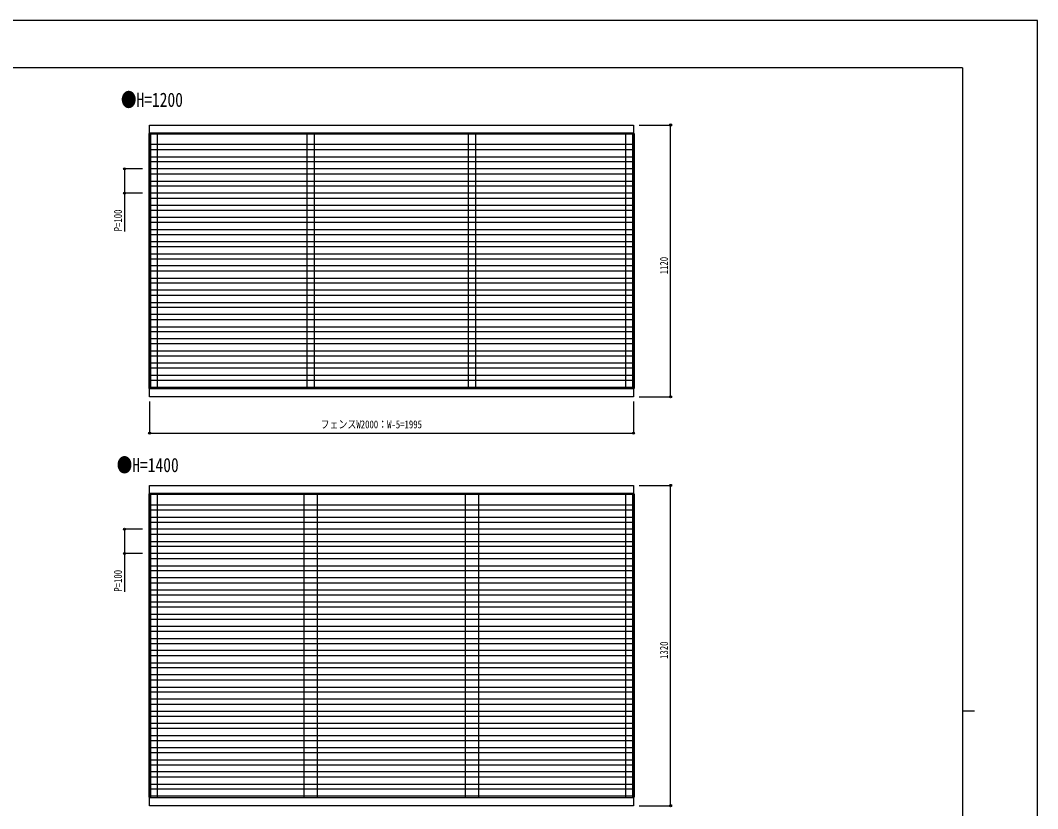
# Model space of a CAD drawing. Units: millimetres, scale not verified. Extents: x -4205 to 4205, y -2970 to 2970.
# Drawn here: x 11 to 4205, y -278 to 2970 of the extents above; entities that cross this region are included whole.
import ezdxf
from ezdxf.enums import TextEntityAlignment as Align

# ---------------------------------------------------------------- set-up
doc = ezdxf.new("R2010")
doc.units = ezdxf.units.MM
doc.header["$LTSCALE"] = 16
for name, color, linetype in [('0-1_USER1', 3, 'Continuous'), ('0-2_YKK_A1', 4, 'Continuous'), ('0-3_YKK_D', 6, 'Continuous'), ('0-4_YKK_ZWAK', 7, 'Continuous')]:
    doc.layers.add(name, color=color, linetype=linetype)
doc.styles.add('ＭＳ ゴシック', font='')
doc.styles.get('ＭＳ ゴシック').set_extended_font_data('MS Gothic')

msp = doc.modelspace()

# ---------------------------------------------------------------- linework, layer by layer
at = {"layer": '0-2_YKK_A1'}
for p, q in [((540.54, 2504.28), (547.74, 2504.28)), ((540.54, 2504.28), (540.54, 1453.28)), ((542.74, 2504.28), (542.74, 1453.28)), ((544.74, 2504.78), (544.74, 2504.28)), ((2537.74, 2504.78), (544.74, 2504.78)), ((2534.74, 2502.78), (547.74, 2502.78)), ((547.74, 2502.78), (2534.74, 2502.78)), ((575.74, 1452.78), (575.74, 2504.78)), ((1193.74, 1452.78), (1193.74, 2504.78)), ((1223.74, 1452.78), (1223.74, 2504.78)), ((1858.74, 1452.78), (1858.74, 2504.78)), ((1888.74, 1452.78), (1888.74, 2504.78)), ((2506.74, 1452.78), (2506.74, 2504.78)), ((2541.94, 2504.28), (2534.74, 2504.28)), ((2537.74, 2504.78), (2537.74, 2504.28)), ((2539.74, 2504.28), (2539.74, 1453.28)), ((2541.94, 2504.28), (2541.94, 1453.28)), ((2534.74, 2457.78), (547.74, 2457.78)), ((2534.74, 2457.78), (547.74, 2457.78)), ((547.74, 2437.78), (2534.74, 2437.78)), ((547.74, 2407.78), (2534.74, 2407.78)), ((547.74, 2387.78), (2534.74, 2387.78)), ((2534.74, 2357.78), (547.74, 2357.78)), ((547.74, 2337.78), (2534.74, 2337.78)), ((547.74, 2307.78), (2534.74, 2307.78)), ((547.74, 2287.78), (2534.74, 2287.78)), ((2534.74, 2257.78), (547.74, 2257.78)), ((547.74, 2237.78), (2534.74, 2237.78)), ((547.74, 2207.78), (2534.74, 2207.78)), ((547.74, 2187.78), (2534.74, 2187.78)), ((2534.74, 2157.78), (547.74, 2157.78)), ((547.74, 2137.78), (2534.74, 2137.78)), ((547.74, 2107.78), (2534.74, 2107.78)), ((547.74, 2087.78), (2534.74, 2087.78)), ((2534.74, 2057.78), (547.74, 2057.78)), ((547.74, 2037.78), (2534.74, 2037.78)), ((547.74, 2007.78), (2534.74, 2007.78)), ((547.74, 1987.78), (2534.74, 1987.78)), ((2534.74, 1957.78), (547.74, 1957.78)), ((547.74, 1937.78), (2534.74, 1937.78)), ((547.74, 1907.78), (2534.74, 1907.78)), ((547.74, 1887.78), (2534.74, 1887.78)), ((2534.74, 1857.78), (547.74, 1857.78)), ((547.74, 1837.78), (2534.74, 1837.78)), ((547.74, 1807.78), (2534.74, 1807.78)), ((547.74, 1787.78), (2534.74, 1787.78)), ((2534.74, 1757.78), (547.74, 1757.78)), ((547.74, 1737.78), (2534.74, 1737.78)), ((547.74, 1707.78), (2534.74, 1707.78)), ((547.74, 1687.78), (2534.74, 1687.78)), ((2534.74, 1657.78), (547.74, 1657.78)), ((547.74, 1637.78), (2534.74, 1637.78)), ((547.74, 1607.78), (2534.74, 1607.78)), ((547.74, 1587.78), (2534.74, 1587.78)), ((2534.74, 1557.78), (547.74, 1557.78)), ((547.74, 1537.78), (2534.74, 1537.78)), ((547.74, 1507.78), (2534.74, 1507.78)), ((547.74, 1487.78), (2534.74, 1487.78)), ((544.24, 1452.78), (544.24, 1453.28)), ((2534.74, 1457.78), (547.74, 1457.78)), ((2538.24, 1452.78), (2538.24, 1453.28)), ((540.54, 1019.32), (547.74, 1019.32)), ((540.54, 1019.32), (540.54, -231.68)), ((542.74, 1019.32), (542.74, -231.68)), ((544.74, 1019.82), (544.74, 1019.32)), ((2537.74, 1019.82), (544.74, 1019.82)), ((2534.74, 1017.82), (547.74, 1017.82)), ((547.74, 1017.82), (2534.74, 1017.82)), ((575.74, -232.18), (575.74, 1019.82)), ((1181.24, -232.18), (1181.24, 1019.82)), ((1236.24, -232.18), (1236.24, 1019.82)), ((1846.24, -232.18), (1846.24, 1019.82)), ((1901.24, -232.18), (1901.24, 1019.82)), ((2506.74, -232.18), (2506.74, 1019.82)), ((2541.94, 1019.32), (2534.74, 1019.32)), ((2537.74, 1019.82), (2537.74, 1019.32)), ((2539.74, 1019.32), (2539.74, -231.68)), ((2541.94, 1019.32), (2541.94, -231.68)), ((2534.74, 972.82), (547.74, 972.82)), ((2534.74, 972.82), (547.74, 972.82)), ((547.74, 952.82), (2534.74, 952.82)), ((547.74, 922.82), (2534.74, 922.82)), ((547.74, 902.82), (2534.74, 902.82)), ((2534.74, 872.82), (547.74, 872.82)), ((547.74, 852.82), (2534.74, 852.82)), ((547.74, 822.82), (2534.74, 822.82)), ((547.74, 802.82), (2534.74, 802.82)), ((2534.74, 772.82), (547.74, 772.82)), ((547.74, 752.82), (2534.74, 752.82)), ((547.74, 722.82), (2534.74, 722.82)), ((547.74, 702.82), (2534.74, 702.82)), ((2534.74, 672.82), (547.74, 672.82)), ((547.74, 652.82), (2534.74, 652.82)), ((547.74, 622.82), (2534.74, 622.82)), ((547.74, 602.82), (2534.74, 602.82)), ((2534.74, 572.82), (547.74, 572.82)), ((547.74, 552.82), (2534.74, 552.82)), ((547.74, 522.82), (2534.74, 522.82)), ((547.74, 502.82), (2534.74, 502.82)), ((2534.74, 472.82), (547.74, 472.82)), ((547.74, 452.82), (2534.74, 452.82)), ((547.74, 422.82), (2534.74, 422.82)), ((547.74, 402.82), (2534.74, 402.82)), ((2534.74, 372.82), (547.74, 372.82)), ((547.74, 352.82), (2534.74, 352.82)), ((547.74, 322.82), (2534.74, 322.82)), ((547.74, 302.82), (2534.74, 302.82)), ((2534.74, 272.82), (547.74, 272.82)), ((547.74, 252.82), (2534.74, 252.82)), ((547.74, 222.82), (2534.74, 222.82)), ((547.74, 202.82), (2534.74, 202.82)), ((2534.74, 172.82), (547.74, 172.82)), ((547.74, 152.82), (2534.74, 152.82)), ((547.74, 122.82), (2534.74, 122.82)), ((547.74, 102.82), (2534.74, 102.82)), ((2534.74, 72.82), (547.74, 72.82)), ((547.74, 52.82), (2534.74, 52.82)), ((547.74, 22.82), (2534.74, 22.82)), ((547.74, 2.82), (2534.74, 2.82)), ((2534.74, -27.18), (547.74, -27.18)), ((547.74, -47.18), (2534.74, -47.18)), ((547.74, -77.18), (2534.74, -77.18)), ((547.74, -97.18), (2534.74, -97.18)), ((2534.74, -127.18), (547.74, -127.18)), ((547.74, -147.18), (2534.74, -147.18)), ((547.74, -177.18), (2534.74, -177.18)), ((547.74, -197.18), (2534.74, -197.18)), ((544.24, -232.18), (544.24, -231.68)), ((2534.74, -227.18), (547.74, -227.18)), ((2538.24, -232.18), (2538.24, -231.68))]:
    msp.add_line(p, q, dxfattribs=at)
for points in [[(543.74, 2538.78), (2538.74, 2538.78), (2538.74, 2504.78), (543.74, 2504.78)], [(543.74, 1452.78), (2538.74, 1452.78), (2538.74, 1418.78), (543.74, 1418.78)], [(543.74, 1053.82), (2538.74, 1053.82), (2538.74, 1019.82), (543.74, 1019.82)], [(543.74, -232.18), (2538.74, -232.18), (2538.74, -266.18), (543.74, -266.18)]]:
    msp.add_lwpolyline(points, close=True, dxfattribs=at)
for points in [[(547.74, 2504.28), (547.74, 1453.28), (540.54, 1453.28)], [(2534.74, 2504.28), (2534.74, 1453.28), (2541.94, 1453.28)], [(547.74, 1019.32), (547.74, -231.68), (540.54, -231.68)], [(2534.74, 1019.32), (2534.74, -231.68), (2541.94, -231.68)]]:
    msp.add_lwpolyline(points, dxfattribs=at)
at = {"layer": '0-3_YKK_D'}
for p, q in [((2561.74, 2538.78), (2692.74, 2538.78)), ((2691.74, 1418.78), (2691.74, 2538.78)), ((514.54, 2357.78), (439.54, 2357.78)), ((514.54, 2257.78), (439.54, 2257.78)), ((543.74, 1398.78), (543.74, 1267.78)), ((2538.74, 1398.78), (2538.74, 1267.78)), ((2561.74, 1418.78), (2692.74, 1418.78)), ((543.74, 1268.78), (2538.74, 1268.78)), ((2561.74, 1053.82), (2692.74, 1053.82)), ((2691.74, -266.18), (2691.74, 1053.82)), ((514.54, 872.82), (439.54, 872.82)), ((514.54, 772.82), (439.54, 772.82)), ((2561.74, -266.18), (2692.74, -266.18))]:
    msp.add_line(p, q, dxfattribs=at)
for points in [[(440.54, 2357.78), (440.54, 2257.78), (440.54, 2099.58)], [(440.54, 872.82), (440.54, 772.82), (440.54, 614.62)]]:
    msp.add_lwpolyline(points, dxfattribs=at)
for centre in [(2691.74, 2538.78), (440.54, 2357.78), (440.54, 2257.78), (2691.74, 1418.78), (543.74, 1268.78), (2538.74, 1268.78), (2691.74, 1053.82), (440.54, 872.82), (440.54, 772.82), (2691.74, -266.18)]:
    msp.add_circle(centre, 4.25, dxfattribs=at)
at = {"layer": '0-4_YKK_ZWAK'}
for p, q in [((3895.02, 2775), (-3904.98, 2775)), ((3895.02, 2775), (3895.02, -2525)), ((3895.02, 125), (3945.02, 125))]:
    msp.add_line(p, q, dxfattribs=at)
msp.add_lwpolyline([(-4205, -2970), (4205, -2970), (4205, 2970), (-4205, 2970)], close=True, dxfattribs=at)

# ---------------------------------------------------------------- texts
at = {"layer": '0-1_USER1', "style": 'ＭＳ ゴシック', "width": 0.8}
for s, p in [('●H=1200', (425.55, 2595.94)), ('●H=1400', (408.23, 1090.72))]:
    msp.add_text(s, height=58.65, dxfattribs=at).set_placement(p, align=Align.BOTTOM_LEFT)
at = {"layer": '0-3_YKK_D', "style": 'ＭＳ ゴシック', "width": 0.8}
for s, p in [('P=100', (439.54, 2100.58)), ('1120', (2690.74, 1923.58)), ('P=100', (439.54, 615.62)), ('1320', (2690.74, 338.62))]:
    msp.add_text(s, height=32.99, rotation=90, dxfattribs=at).set_placement(p, align=Align.BOTTOM_LEFT)
msp.add_text('フェンスW2000：W-5=1995', height=32.99, dxfattribs=at).set_placement((1248.44, 1278.78), align=Align.BOTTOM_LEFT)

doc.saveas('drawing.dxf')
